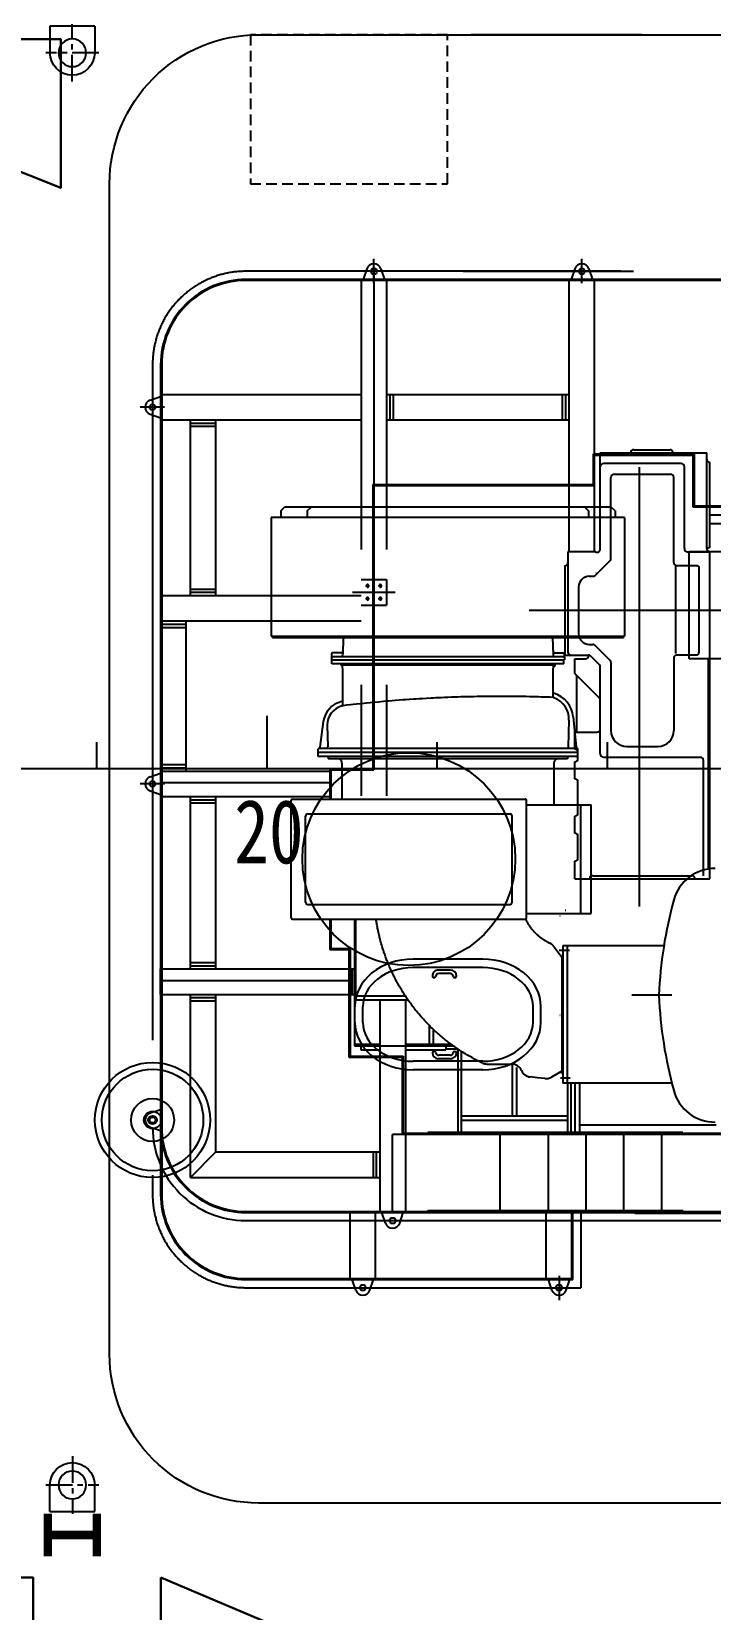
# Model space of a CAD drawing. Header units: millimetres. Extents: x -1838618 to -1600818, y -1770412 to -1553248.
# Drawn here: x -1812552 to -1809362, y -1689496 to -1682081 of the extents above; entities that cross this region are included whole.
import ezdxf

# ---------------------------------------------------------------- set-up
doc = ezdxf.new("R2010")
doc.units = ezdxf.units.MM
doc.header["$LTSCALE"] = 100
for name, pattern in [('ACAD_ISO04W100', [30, 24, -3, 0, -3]), ('CENTER', [2, 1.25, -0.25, 0.25, -0.25]), ('DASHED', [0.75, 0.5, -0.25])]:
    doc.linetypes.add(name, pattern=pattern)
for name, color, linetype in [('412equipment', 6, 'Continuous'), ('416grating', 9, 'Continuous'), ('422duct', 140, 'Continuous'), ('TV', 7, 'Continuous')]:
    doc.layers.add(name, color=color, linetype=linetype)
doc.layers.add('Vent', color=181, linetype='Continuous', lineweight=30)
doc.styles.add('ROMANT', font='', dxfattribs={"width": 0.8})
doc.styles.get('ROMANT').set_extended_font_data('SimSun')

# ---------------------------------------------------------------- blocks, each defined once
blk = doc.blocks.new('67')
at = {"color": 4}
for p, q in [((14600, 0), (14600, 250)), ((13800, 0), (13800, 125)), ((15400, 0), (15400, 125)), ((16200, 0), (16200, 125))]:
    blk.add_line(p, q, dxfattribs=at)
at = {"color": 4, "ltscale": 100}
blk.add_line((26786.6, 0), (-4089.1, 0), dxfattribs=at)
at = {"color": 4, "style": 'ROMANT', "width": 0.8}
blk.add_text('20', height=300, dxfattribs=at).set_placement((14445.5, -444))
blk = doc.blocks.new('ME-2')
at = {"color": 7, "linetype": 'CENTER', "ltscale": 25.4}
for p, q in [((-26754.9, 97810.7), (-26754.9, 97925.6)), ((-25777.9, 97810.7), (-25777.9, 97925.6)), ((-27738.9, 97228.2), (-27853.8, 97228.2)), ((-25109.1, 96273.2), (-26024.8, 96273.2)), ((-27738.9, 95458.2), (-27853.8, 95458.2))]:
    blk.add_line(p, q, dxfattribs=at)
at = {"color": 7, "linetype": 'Continuous', "ltscale": 25.4}
for p, q in [((-26788, 97878.1), (-26804.9, 97828.7)), ((-26721.8, 97878.1), (-26704.9, 97828.7)), ((-25811.1, 97878.1), (-25827.9, 97828.7)), ((-25744.8, 97878.1), (-25727.9, 97828.7)), ((-27806.3, 97261.4), (-27757, 97278.2)), ((-27806.3, 97195.1), (-27757, 97178.2)), ((-25690.9, 96561.5), (-25690.9, 97013.2)), ((-25690.9, 97013.2), (-25190.9, 97013.2)), ((-25533.4, 97028.2), (-25363.4, 97028.2)), ((-25190.9, 96563.2), (-25190.9, 97013.2)), ((-25310.9, 96963.2), (-25675.9, 96963.2)), ((-25295.9, 96563.2), (-25295.9, 96948.2)), ((-25175.9, 96568.2), (-25175.9, 96968.2)), ((-25640.9, 96518.7), (-25640.9, 96898.2)), ((-25625.9, 96913.2), (-25360.9, 96913.2)), ((-25345.9, 96498.2), (-25345.9, 96898.2)), ((-25576.9, 96710.2), (-27236.9, 96710.2)), ((-27236.9, 96710.2), (-27236.9, 96151.2)), ((-27192.9, 96740.2), (-27172.9, 96760.2)), ((-27192.9, 96740.2), (-27192.9, 96710.2)), ((-27172.9, 96760.2), (-25640.9, 96760.2)), ((-27067.9, 96740.2), (-27047.9, 96760.2)), ((-27067.9, 96740.2), (-27067.9, 96710.2)), ((-25745.9, 96740.2), (-25765.9, 96760.2)), ((-25745.9, 96740.2), (-25745.9, 96710.2)), ((-25620.9, 96740.2), (-25640.9, 96760.2)), ((-25620.9, 96740.2), (-25620.9, 96710.2)), ((-25576.9, 96710.2), (-25576.9, 96151.2)), ((-25842.9, 96548.2), (-25842.9, 96078.2)), ((-25712.9, 96548.2), (-25842.9, 96548.2)), ((-25280.9, 96548.2), (-25175.9, 96548.2)), ((-25175.9, 95011.2), (-25175.9, 96548.2)), ((-25857.9, 96483.2), (-25857.9, 96063.2)), ((-25645.3, 96508.1), (-25715.8, 96437.6)), ((-25335.9, 96070.2), (-25335.9, 96483.2)), ((-25240.9, 96483.2), (-25330.9, 96483.2)), ((-25742.9, 96433.2), (-25726.4, 96433.2)), ((-25225.9, 96083.2), (-25225.9, 96468.2)), ((-25792.9, 96383.2), (-25792.9, 96163.2)), ((-27236.9, 96151.2), (-25576.9, 96151.2)), ((-27231.9, 96151.2), (-27231.9, 96146.2)), ((-27231.9, 96146.2), (-25581.9, 96146.2)), ((-26898.9, 96146.2), (-26901, 96065)), ((-25915, 96146.2), (-25912.8, 96065)), ((-25742.9, 96113.2), (-25726.4, 96113.2)), ((-25581.9, 96151.2), (-25581.9, 96146.2)), ((-26953.7, 96069.3), (-26954.4, 96041.2)), ((-26954.4, 96041.2), (-25859.4, 96041.2)), ((-26951.9, 96021.2), (-26951.9, 96041.2)), ((-25863.7, 96055.2), (-26950.2, 96055.2)), ((-26910.6, 96073.2), (-26949.7, 96073.2)), ((-25903.3, 96073.2), (-25864.2, 96073.2)), ((-25861.9, 96021.2), (-25861.9, 96041.2)), ((-25860.2, 96069.3), (-25859.4, 96041.2)), ((-25857.9, 96063.2), (-25747.2, 96063.2)), ((-25810.9, 95976.2), (-25810.9, 96045.2)), ((-25810.9, 96045.2), (-25759.2, 96045.2)), ((-25745.9, 96060.2), (-25745.9, 96063.2)), ((-25695.3, 96017.6), (-25736.5, 96058.8)), ((-25640.9, 96027.7), (-25640.9, 95708.2)), ((-25345.9, 96048.2), (-25345.9, 95708.2)), ((-25235.9, 96063.2), (-25330.9, 96063.2)), ((-25861.9, 96021.2), (-26951.9, 96021.2)), ((-26909.4, 96016.2), (-26909.4, 96021.2)), ((-26909.4, 96016.2), (-26908.3, 96016.2)), ((-25904.4, 96016.2), (-26908.3, 96016.2)), ((-26901, 95991.4), (-26902.3, 96010.6)), ((-26900.9, 95829.6), (-26900.9, 95991)), ((-25912.9, 95991.4), (-25911.6, 96010.6)), ((-25912.9, 95868.3), (-25912.9, 95991)), ((-25904.4, 96016.2), (-25904.4, 96021.2)), ((-25695.3, 95860.6), (-25810.9, 95976.2)), ((-25800.9, 95701.2), (-25800.9, 95960)), ((-25690.9, 95598.2), (-25690.9, 96007)), ((-26992.9, 95750.2), (-27009.2, 95630.7)), ((-26973.9, 95733.5), (-26972.1, 95632.3)), ((-25838.2, 95757.1), (-25841.8, 95632.4)), ((-25818.8, 95772.9), (-25804.8, 95630.9)), ((-25810.9, 95701.2), (-25705.9, 95701.2)), ((-25810.9, 95621.2), (-25810.9, 95701.2)), ((-27016.9, 95586.2), (-27016.9, 95620.2)), ((-27016.9, 95606.2), (-25796.9, 95606.2)), ((-25796.9, 95586.2), (-27016.9, 95586.2)), ((-27010.9, 95626.2), (-25802.9, 95626.2)), ((-27009.2, 95630.7), (-27009.8, 95626.2)), ((-26969.4, 95586.2), (-26969.4, 95576.2)), ((-25844.4, 95586.2), (-25844.4, 95576.2)), ((-25804.8, 95630.9), (-25804.3, 95626.2)), ((-25796.9, 95586.2), (-25796.9, 95620.2)), ((-25795.9, 95576.2), (-25795.9, 95606.2)), ((-25675.9, 95583.2), (-25220.9, 95583.2)), ((-25565.9, 95633.2), (-25420.9, 95633.2)), ((-27806.3, 95491.4), (-27757, 95508.2)), ((-25844.4, 95576.2), (-26969.4, 95576.2)), ((-26904.9, 95555.8), (-26904.9, 95386.7)), ((-25908.9, 95555.8), (-25908.9, 95359.7)), ((-25893, 95576.6), (-25898.9, 95573.1)), ((-25810.9, 95481.2), (-25810.9, 95561.2)), ((-25205.9, 95026.2), (-25205.9, 95568.2)), ((-25795.9, 95321.2), (-25795.9, 95466.2)), ((-27806.3, 95425.1), (-27757, 95408.2)), ((-27143.7, 94827.7), (-27143.7, 95380.7)), ((-27137.7, 95386.7), (-26043.7, 95386.7)), ((-26037.7, 94827.7), (-26037.7, 95380.7)), ((-26037.7, 95359.7), (-25734.4, 95359.7)), ((-25782.1, 94848.7), (-25782.1, 95359.7)), ((-25734.4, 94848.7), (-25734.4, 95359.7)), ((-27076.1, 94901.7), (-27076.1, 95306.7)), ((-27066.1, 95316.7), (-26115.3, 95316.7)), ((-26105.3, 94901.7), (-26105.3, 95306.7)), ((-25810.9, 95226.2), (-25810.9, 95306.2)), ((-25795.9, 95110.2), (-25795.9, 95211.2)), ((-25810.9, 95011.2), (-25810.9, 95095.2)), ((-25810.9, 95011.2), (-25175.9, 95011.2)), ((-25725.9, 95026.2), (-25260.9, 95026.2)), ((-27066.1, 94891.7), (-26115.3, 94891.7)), ((-26037.7, 94848.7), (-25734.4, 94848.7)), ((-27137.7, 94821.7), (-26043.7, 94821.7)), ((-25914.4, 94699.7), (-25871.9, 94644.2)), ((-25392.9, 94696.7), (-25866.9, 94696.7)), ((-25866.9, 94696.7), (-25866.9, 94051.7)), ((-25846.9, 94696.7), (-25846.9, 94051.7)), ((-26243.1, 94634.2), (-26570.8, 94634.2)), ((-25836.1, 94674.2), (-25883.6, 94674.2)), ((-25871.9, 94651.7), (-25871.9, 94107.8)), ((-25866.9, 94651.7), (-25871.9, 94651.7)), ((-26243.1, 94594.2), (-26570.8, 94594.2)), ((-26394.5, 94582.2), (-26452.3, 94582.2)), ((-26394.5, 94566.2), (-26450.3, 94566.2)), ((-26843.8, 94336.7), (-26843.8, 94411.7)), ((-26806.7, 94336.7), (-26806.7, 94411.7)), ((-26007.2, 94336.7), (-26007.2, 94411.7)), ((-25970.1, 94336.7), (-25970.1, 94411.7)), ((-26394.5, 94182.2), (-26450.3, 94182.2)), ((-26243.1, 94154.2), (-26570.8, 94154.2)), ((-26243.1, 94114.2), (-26570.8, 94114.2)), ((-26394.5, 94166.2), (-26452.3, 94166.2)), ((-26222.9, 94141.3), (-26107.8, 94141.3)), ((-25871.9, 94107.8), (-25920.8, 94079.6)), ((-25871.9, 94099.5), (-25871.9, 94096.7)), ((-25832.3, 94074.2), (-25878.5, 94074.2)), ((-25866.9, 94096.7), (-25871.9, 94096.7)), ((-25355.9, 94051.7), (-25866.9, 94051.7)), ((-27806.3, 93911.3), (-27756.9, 93928.2)), ((-27806.3, 93845.1), (-27756.9, 93828.2))]:
    blk.add_line(p, q, dxfattribs=at)
at = {"color": 211, "linetype": 'Continuous', "ltscale": 25.4}
blk.add_line((-25645.3, 96038.3), (-25715.8, 96108.8), dxfattribs=at)
at = {"color": 7, "linetype": 'Continuous', "ltscale": 25.4}
for points in [[(-25912.9, 95864.1), (-25928.4, 95864.7), (-25942.8, 95865.2), (-25956.4, 95865.6), (-25969.1, 95866), (-25981, 95866.4), (-26003.4, 95867), (-26023, 95867.4), (-26040.1, 95867.8), (-26055.1, 95868.1), (-26068.2, 95868.3), (-26079.6, 95868.4), (-26099.7, 95868.6), (-26114.8, 95868.8), (-26126, 95868.8), (-26143, 95868.9), (-26159.9, 95868.9), (-26175.4, 95868.9), (-26189.8, 95868.8), (-26203.4, 95868.8), (-26216.1, 95868.7), (-26228.1, 95868.5), (-26250.4, 95868.3), (-26270, 95867.9), (-26287.1, 95867.6), (-26302.1, 95867.3), (-26315.2, 95867), (-26326.7, 95866.7), (-26346.7, 95866.1), (-26361.8, 95865.7), (-26373.1, 95865.3), (-26390, 95864.7), (-26406.9, 95864), (-26422.4, 95863.4), (-26436.9, 95862.8), (-26450.5, 95862.2), (-26463.3, 95861.5), (-26475.2, 95861), (-26486.5, 95860.4), (-26507.5, 95859.2), (-26525.8, 95858.2), (-26541.9, 95857.2), (-26556, 95856.4), (-26568.3, 95855.6), (-26589.8, 95854.1), (-26605.9, 95853), (-26618.1, 95852.1), (-26636.2, 95850.7), (-26654.4, 95849.3), (-26669.8, 95848.1), (-26684.3, 95846.9), (-26697.8, 95845.7), (-26710.5, 95844.6), (-26722.5, 95843.6), (-26733.6, 95842.5), (-26754.6, 95840.6), (-26772.9, 95838.8), (-26788.9, 95837.2), (-26802.9, 95835.8), (-26815.2, 95834.5), (-26836.6, 95832.2), (-26852.7, 95830.4), (-26864.8, 95829.1), (-26882.9, 95827), (-26900.9, 95824.9)], [(-26244.1, 94146), (-26249.6, 94148.6), (-26253.7, 94150.6), (-26259.8, 94153.6), (-26265.9, 94156.6), (-26271.3, 94159.4), (-26275.4, 94161.4), (-26281.4, 94164.6), (-26287.5, 94167.8), (-26293.9, 94171.3), (-26299.8, 94174.6), (-26305.4, 94177.8), (-26310.6, 94180.7), (-26315.4, 94183.6), (-26320, 94186.3), (-26324.2, 94188.8), (-26328.1, 94191.2), (-26331.8, 94193.5), (-26338.7, 94197.7), (-26344.7, 94201.6), (-26349.9, 94204.9), (-26354.5, 94207.9), (-26358.4, 94210.5), (-26365.3, 94215.2), (-26370.5, 94218.7), (-26374.3, 94221.4), (-26380.1, 94225.5), (-26385.8, 94229.6), (-26391.6, 94233.8), (-26397.1, 94237.9), (-26402.1, 94241.7), (-26406.9, 94245.4), (-26411.3, 94248.8), (-26415.4, 94252.1), (-26419.3, 94255.1), (-26422.9, 94258), (-26426.2, 94260.7), (-26432.5, 94265.9), (-26437.9, 94270.5), (-26442.7, 94274.5), (-26446.8, 94278.1), (-26450.4, 94281.2), (-26456.6, 94286.7), (-26461.3, 94290.9), (-26464.7, 94294.1), (-26469.9, 94298.9), (-26475, 94303.7), (-26480.3, 94308.8), (-26485.3, 94313.6), (-26489.9, 94318.1), (-26494.1, 94322.3), (-26498.1, 94326.3), (-26501.8, 94330.1), (-26505.2, 94333.7), (-26508.4, 94337.1), (-26511.4, 94340.2), (-26517, 94346.2), (-26521.8, 94351.5), (-26526, 94356.1), (-26529.7, 94360.2), (-26532.8, 94363.8), (-26538.3, 94370.1), (-26542.4, 94374.9), (-26545.4, 94378.5), (-26550, 94384), (-26554.4, 94389.4), (-26559, 94395.1), (-26563.3, 94400.5), (-26567.2, 94405.5), (-26570.9, 94410.3), (-26574.3, 94414.8), (-26577.4, 94419), (-26580.4, 94423), (-26583.1, 94426.7), (-26585.7, 94430.3), (-26590.4, 94436.9), (-26594.5, 94442.8), (-26598.1, 94447.9), (-26601.2, 94452.5), (-26603.9, 94456.4), (-26608.5, 94463.4), (-26611.9, 94468.7), (-26614.5, 94472.7), (-26618.3, 94478.7), (-26622, 94484.7), (-26625.9, 94491), (-26629.4, 94497), (-26632.7, 94502.5), (-26635.8, 94507.8), (-26638.6, 94512.7), (-26641.2, 94517.4), (-26643.6, 94521.8), (-26645.9, 94525.9), (-26648, 94529.7), (-26651.9, 94537), (-26655.2, 94543.4), (-26658.1, 94549), (-26660.5, 94553.9), (-26662.7, 94558.3), (-26664.5, 94562), (-26667.8, 94568.7), (-26670.1, 94573.7), (-26673.6, 94581.2), (-26677.1, 94588.8), (-26680, 94595.5), (-26682.8, 94601.9), (-26685.3, 94607.8), (-26687.6, 94613.4), (-26689.7, 94618.7), (-26691.7, 94623.6), (-26693.6, 94628.3), (-26695.2, 94632.6), (-26696.8, 94636.7), (-26699.7, 94644.5), (-26702.1, 94651.2), (-26704.2, 94657.2), (-26706.1, 94662.4), (-26707.6, 94667), (-26708.9, 94671), (-26711.2, 94678), (-26712.9, 94683.3), (-26715.4, 94691.3), (-26717.8, 94699.3), (-26720, 94706.9), (-26721.8, 94713.5), (-26723.4, 94719.3), (-26724.8, 94724.4), (-26725.9, 94728.8), (-26727.9, 94736.6), (-26729.3, 94742.5), (-26730.4, 94746.9), (-26731.9, 94753.5), (-26733.4, 94760.1), (-26735, 94767.8), (-26736.4, 94774.5), (-26737.6, 94780.4), (-26738.5, 94785.5), (-26739.4, 94790.1), (-26740.8, 94798), (-26741.8, 94803.9), (-26742.5, 94808.4), (-26743.6, 94815), (-26744.6, 94821.7)], [(-25922.3, 94705.8), (-25924.8, 94707), (-25927, 94708), (-25930.8, 94709.8), (-25933.7, 94711.2), (-25935.8, 94712.3), (-25938.9, 94713.9), (-25942.1, 94715.7), (-25944.5, 94717), (-25946.6, 94718.2), (-25950.2, 94720.4), (-25952.9, 94722.1), (-25954.9, 94723.3), (-25957.9, 94725.3), (-25960.9, 94727.3), (-25964, 94729.5), (-25966.8, 94731.4), (-25969.1, 94733.2), (-25971.2, 94734.7), (-25972.9, 94736.1), (-25976, 94738.6), (-25978.3, 94740.4), (-25980, 94741.8), (-25982.5, 94744), (-25984.9, 94746.2), (-25987.8, 94748.8), (-25990.2, 94751.1), (-25992.3, 94753.1), (-25994.1, 94754.9), (-25995.7, 94756.5), (-25998.4, 94759.3), (-26000.4, 94761.5), (-26001.9, 94763.1), (-26004.1, 94765.6), (-26006.3, 94768.1), (-26008.7, 94770.9), (-26010.8, 94773.4), (-26012.5, 94775.7), (-26014.1, 94777.6), (-26015.4, 94779.4), (-26017.6, 94782.4), (-26019.3, 94784.7), (-26020.5, 94786.5), (-26022.3, 94789.1), (-26024.1, 94791.8), (-26026.1, 94794.9), (-26027.8, 94797.7), (-26029.3, 94800.1), (-26030.5, 94802.2), (-26031.6, 94804.1), (-26033.4, 94807.5), (-26034.7, 94810), (-26035.7, 94811.9), (-26037.1, 94814.8), (-26038.5, 94817.7), (-26039.5, 94819.7), (-26040.4, 94821.7)], [(-25950.9, 94073.1), (-25985.8, 94076.7), (-26020.7, 94080.4)]]:
    blk.add_lwpolyline(points, dxfattribs=at)
for centre, radius in [((-26754.9, 97866.7), 14), ((-25777.9, 97866.7), 14), ((-27795, 97228.2), 14), ((-27795, 95458.2), 14), ((-27794.9, 93878.2), 270.6), ((-27794.9, 93878.2), 238.3), ((-27794.9, 93878.2), 101), ((-27794.9, 93878.2), 40.4), ((-27794.9, 93878.2), 20.2), ((-27794.9, 93878.2), 14)]:
    blk.add_circle(centre, radius, dxfattribs=at)
for centre, radius, start, end in [((-26754.9, 97866.7), 35, 18.89538, 161.10535), ((-25777.9, 97866.7), 35, 18.89538, 161.10535), ((-27795, 97228.2), 35, 108.89538, 251.10535), ((-25533.4, 97013.2), 15, 90.00004, 179.99999), ((-25363.4, 97013.2), 15, 359.99997, 90.00002), ((-25675.9, 96948.2), 15, 89.99997, 180.00004), ((-25310.9, 96948.2), 15, 0.00002, 89.99997), ((-25175.9, 96983.2), 15, 180.00004, 270.00003), ((-25625.9, 96898.2), 15, 90.00004, 179.99999), ((-25360.9, 96898.2), 15, 359.99997, 89.99997), ((-25705.9, 96561.5), 15, 242.17345, 0.00001), ((-25280.9, 96563.2), 15, 180.00004, 270.00003), ((-25175.9, 96563.2), 15, 180.00004, 270.00003), ((-25175.9, 96553.2), 15, 90.00004, 160.52449), ((-25857.9, 96498.2), 15, 270.00004, 359.99997), ((-25655.9, 96518.7), 15, 315, 0.00002), ((-25330.9, 96498.2), 15, 180.00004, 270.00003), ((-25240.9, 96468.2), 15, 359.99997, 90.00002), ((-25742.9, 96383.2), 50, 90.00004, 179.99999), ((-25726.4, 96448.2), 15, 269.9991, 314.99939), ((-25742.9, 96163.2), 50, 180.00004, 270.00003), ((-25726.4, 96098.2), 15, 45.00066, 90.0009), ((-26950.2, 96051.2), 4, 89.99904, 178.49997), ((-26949.7, 96069.2), 4, 89.99975, 178.49997), ((-26911, 96065.2), 10, 270.00004, 358.5), ((-26910.6, 96083.2), 10, 269.99997, 358.50004), ((-25903.3, 96083.2), 10, 181.5, 270.00002), ((-25902.8, 96065.2), 10, 181.5, 269.99997), ((-25864.2, 96069.2), 4, 1.49998, 90.00024), ((-25863.7, 96051.2), 4, 1.49998, 90.00095), ((-25827.9, 96078.2), 15, 180.00004, 270.00003), ((-25760.9, 96060.2), 15, 270.00004, 359.99997), ((-25747.2, 96048.2), 15, 45.00159, 90.00221), ((-25655.9, 96027.7), 15, 359.99997, 45), ((-25330.9, 96048.2), 15, 90.00002, 179.99999), ((-25250.9, 96083.2), 25, 306.86989, 359.99997), ((-26908.3, 96010.2), 6, 4, 89.99991), ((-25910.8, 96017), 7, 263.42982, 24.23106), ((-25905.6, 96010.2), 6, 90.00009, 176.00001), ((-25815.9, 95960), 15, 0.00008, 45.00006), ((-25705.9, 96007), 15, 0.00008, 45.00006), ((-25906.9, 95889.5), 6, 179.99928, 252.5249), ((-25947.6, 95760.2), 129.5, 5.6287, 72.52512), ((-26882.2, 95735.1), 111.7, 102.12783, 172.25286), ((-26882.2, 95735.1), 91.7, 104.66112, 181.01703), ((-26906.9, 95850.2), 6, 282.12794, 0.00051), ((-26906.9, 95829.6), 6, 284.66128, 0.00073), ((-25906.9, 95868.3), 6, 179.999, 249.37252), ((-25947.6, 95760.2), 109.5, 358.34487, 69.37285), ((-25705.9, 95850), 15, 0.00008, 45.00006), ((-25705.9, 95716.2), 15, 270.00004, 359.99997), ((-25565.9, 95708.2), 75, 180.00004, 270.00003), ((-25420.9, 95708.2), 75, 270.00004, 359.99997), ((-27010.9, 95620.2), 6, 89.99997, 179.99999), ((-26978.1, 95632.2), 6, 269.99997, 0.8799), ((-25835.8, 95632.2), 6, 178.48652, 270.00002), ((-25810.9, 95606.2), 15, 359.99997, 90.00002), ((-25802.9, 95620.2), 6, 359.99997, 90.00002), ((-25675.9, 95598.2), 15, 180.00004, 270.00003), ((-25220.9, 95568.2), 15, 359.99997, 90.00002), ((-26924.9, 95555.8), 20, 0.00002, 60.00003), ((-25888.9, 95555.8), 20, 119.99998, 179.99999), ((-25810.9, 95576.2), 15, 270.00004, 359.99997), ((-27795, 95458.2), 35, 108.89538, 251.10535), ((-25810.9, 95466.2), 15, 359.99997, 90.00002), ((-27137.7, 95380.7), 6, 90.00002, 179.99999), ((-26043.7, 95380.7), 6, 359.99997, 90.00002), ((-27066.1, 95306.7), 10, 90.00002, 179.99999), ((-26115.3, 95306.7), 10, 359.99997, 90.00002), ((-25810.9, 95321.2), 15, 270.00004, 359.99997), ((-25810.9, 95211.2), 15, 359.99997, 90.00002), ((-25810.9, 95110.2), 15, 270.00003, 0.00001), ((-25725.9, 95011.2), 15, 90.00002, 179.99999), ((-25260.9, 95011.2), 15, 359.99997, 90.00002), ((-27066.1, 94901.7), 10, 180.00004, 270.00002), ((-26115.3, 94901.7), 10, 270.00002, 0.00001), ((-27137.7, 94827.7), 6, 180.00004, 270.00002), ((-26043.7, 94827.7), 6, 270.00002, 0.00001), ((-25930.3, 94687.5), 20, 37.44709, 66.30214), ((-26452.3, 94554.2), 28, 89.99997, 179.99999), ((-26450.3, 94552.2), 14, 89.99997, 171.78655), ((-26394.5, 94554.2), 28, 0.00013, 90.00002), ((-26394.5, 94554.2), 12, 0.00013, 90.00002), ((-26452.3, 94194.2), 28, 179.99999, 269.99997), ((-26450.3, 94196.2), 14, 188.21342, 270.00002), ((-26394.5, 94194.2), 12, 269.99997, 359.99984), ((-26394.5, 94194.2), 28, 269.99997, 359.99984), ((-26222.9, 94191.3), 50, 244.86252, 269.99997), ((-26107.8, 94091.3), 50, 22.83083, 90), ((-26015.6, 94130.1), 50, 202.8308, 264.09923), ((-25877.9, 94099.5), 6, 0.00029, 73.83575), ((-25945.8, 94122.9), 50, 264.09923, 299.99996), ((-27794.9, 93878.2), 35, 108.89501, 251.10498)]:
    blk.add_arc(centre, radius, start, end, dxfattribs=at)
at = {"color": 7, "linetype": 'Continuous'}
for centre, major_axis, ratio, start_param, end_param in [((-26570.8, 94411.7), (-273, 0), 0.815138, 4.712389, 6.283185), ((-26243.1, 94411.7), (273, 0), 0.815138, 6.283185, 7.853982), ((-26570.8, 94411.7), (-235.9, 0), 0.773633, 4.712389, 6.283185), ((-26472.3, 94554.2), (-8, 0), 0.828898, 0, 3.141593), ((-26374.5, 94554.2), (-8, 0), 0.828897, 0, 3.141593), ((-26243.1, 94411.7), (235.9, 0), 0.773633, 0, 1.570796), ((-26570.8, 94336.7), (-273, 0), 0.815138, 6.283185, 7.853982), ((-26570.8, 94336.7), (-235.9, 0), 0.773633, 0, 1.570796), ((-26243.1, 94336.7), (273, 0), 0.815138, 4.712389, 6.283185), ((-26243.1, 94336.7), (235.9, 0), 0.773633, 4.712389, 6.283185), ((-26472.3, 94194.2), (-8, 0), 0.828898, 3.141593, 6.283185), ((-26374.5, 94194.2), (-8, 0), 0.828897, 3.141593, 6.283185)]:
    blk.add_ellipse(centre, major_axis=major_axis, ratio=ratio, start_param=start_param, end_param=end_param, dxfattribs=at)
at = {"layer": 'TV', "color": 7, "linetype": 'CENTER', "ltscale": 25.4}
for p, q in [((-20514.9, 97866.7), (-27356.9, 97866.7)), ((-27794.9, 97428.7), (-27794.9, 93528.2)), ((-25506.4, 94881.6), (-25506.4, 96945.4)), ((-20274.8, 94464.2), (-25543.6, 94464.2)), ((-25781.9, 93443.2), (-25781.9, 93090.2)), ((-27356.9, 93405.2), (-19792.9, 93405.2)), ((-25884.9, 93146.3), (-25884.9, 93031.4)), ((-27356.9, 93090.2), (-25781.9, 93090.2))]:
    blk.add_line(p, q, dxfattribs=at)
at = {"layer": 'TV', "color": 7, "linetype": 'Continuous', "ltscale": 25.4}
for p, q in [((-20530.9, 97828.2), (-27356.9, 97828.2)), ((-20532.9, 97823.2), (-27356.9, 97823.2)), ((-26754.9, 97873.5), (-26754.9, 95523.7)), ((-27756.9, 97428.2), (-27756.9, 93528.2)), ((-27751.9, 97428.2), (-27751.9, 93528.2)), ((-25722.9, 97008.2), (-25248.9, 97008.2)), ((-25722.9, 96865.2), (-25722.9, 97008.2)), ((-25717.9, 97003.2), (-25253.9, 97003.2)), ((-25717.9, 96860.2), (-25717.9, 97003.2)), ((-25253.9, 96758.2), (-25253.9, 97003.2)), ((-25248.9, 96763.2), (-25248.9, 97008.2)), ((-26759.9, 96865.2), (-26759.9, 95528.7)), ((-26759.9, 96865.2), (-25722.9, 96865.2)), ((-26754.9, 96860.2), (-25717.9, 96860.2)), ((-20452.9, 96758.2), (-25253.9, 96758.2)), ((-20447.9, 96763.2), (-25248.9, 96763.2)), ((-24953.6, 96720.2), (-25176.7, 96720.2)), ((-24953.8, 96680.2), (-25177.1, 96680.2)), ((-25273.9, 96045.2), (-25273.9, 96548.2)), ((-20497.9, 96548.2), (-25273.9, 96548.2)), ((-20497.9, 96045.2), (-25273.9, 96045.2)), ((-25181.9, 95060.2), (-25181.9, 96045.2)), ((-26961.9, 95528.7), (-26961.9, 95386.2)), ((-26961.9, 95528.7), (-26759.9, 95528.7)), ((-26956.9, 95523.7), (-26956.9, 95387.3)), ((-26956.9, 95523.7), (-26754.9, 95523.7)), ((-26961.9, 95463.2), (-27756.9, 95463.2)), ((-25729.1, 95011.2), (-25283.4, 95011.2)), ((-26961.9, 94819.6), (-26961.9, 94679.7)), ((-26956.9, 94823), (-26956.9, 94684.7)), ((-26845.9, 94821.7), (-26845.9, 94458.4)), ((-26961.9, 94679.7), (-26871.9, 94679.7)), ((-26956.9, 94684.7), (-26866.9, 94684.7)), ((-26871.9, 94679.7), (-26871.9, 94173.2)), ((-26866.9, 94684.7), (-26866.9, 94178.2)), ((-27756.9, 94533.2), (-26871.9, 94533.2)), ((-26845.9, 94461.4), (-26608.2, 94461.4)), ((-26845.9, 94458.4), (-26845.9, 94227.2)), ((-26845.9, 94442.4), (-26594.5, 94442.4)), ((-26726.9, 94442.4), (-26726.9, 94178.2)), ((-26606.9, 94442.4), (-26606.9, 93815.2)), ((-26495.9, 94323.9), (-26495.9, 94235.2)), ((-26475.9, 94303.2), (-26475.9, 94235.2)), ((-26871.9, 94173.2), (-26621.9, 94173.2)), ((-26866.9, 94178.2), (-26616.9, 94178.2)), ((-26845.9, 94235.2), (-26726.9, 94235.2)), ((-26845.9, 94227.2), (-26726.9, 94227.2)), ((-26816.9, 94227.2), (-26816.9, 94207.2)), ((-26816.9, 94207.2), (-26726.9, 94207.2)), ((-26621.9, 94173.2), (-26621.9, 93810.2)), ((-26616.9, 94178.2), (-26616.9, 93815.2)), ((-26606.9, 94235.2), (-26391.3, 94235.2)), ((-26606.9, 94227.2), (-26382.5, 94227.2)), ((-26606.9, 94207.2), (-26416.9, 94207.2)), ((-26416.9, 94227.2), (-26416.9, 94207.2)), ((-26416.9, 94213.2), (-26359.9, 94213.2)), ((-26359.9, 94211.4), (-26359.9, 93820.2)), ((-26344.9, 94201.8), (-26344.9, 93820.2)), ((-26105.4, 94141.9), (-26105.4, 93897.2)), ((-26085.4, 94125.3), (-26085.4, 93897.2)), ((-25845.9, 94048.8), (-25845.9, 93820.2)), ((-25829.9, 94052.6), (-25829.9, 93820.2)), ((-25810.9, 94050.4), (-25810.9, 93820.2)), ((-25788.9, 94051.4), (-25788.9, 93820.2)), ((-26344.9, 93897.2), (-25845.9, 93897.2)), ((-26344.9, 93877.2), (-25845.9, 93877.2)), ((-26666.9, 93443.2), (-26666.9, 93810.2)), ((-24846.9, 93810.2), (-26666.9, 93810.2)), ((-26500.9, 93815.2), (-26621.9, 93815.2)), ((-25303.9, 93820.2), (-26500.9, 93820.2)), ((-26500.9, 93810.2), (-26500.9, 93820.2)), ((-26351.4, 93810.2), (-26351.4, 93820.2)), ((-26161.9, 93453.2), (-26161.9, 93810.2)), ((-25934.9, 93453.2), (-25934.9, 93810.2)), ((-25145.9, 93853.2), (-25788.9, 93853.2)), ((-25757.4, 93453.2), (-25757.4, 93810.2)), ((-25579.9, 93453.2), (-25579.9, 93810.2)), ((-25402.4, 93453.2), (-25402.4, 93810.2)), ((-25303.9, 93810.2), (-25303.9, 93820.2)), ((-24841.9, 93815.2), (-25303.9, 93815.2)), ((-27356.9, 93448.2), (-26500.9, 93448.2)), ((-27356.9, 93443.2), (-26666.9, 93443.2)), ((-26700.1, 93393.9), (-26716.9, 93443.2)), ((-26666.9, 93443.2), (-19792.9, 93443.2)), ((-26633.8, 93393.9), (-26616.9, 93443.2)), ((-26500.9, 93453.2), (-25303.9, 93453.2)), ((-26500.9, 93443.2), (-26500.9, 93453.2)), ((-26351.4, 93443.2), (-26351.4, 93453.2)), ((-25824.9, 93133.2), (-25825, 93443.2)), ((-25819.9, 93128.2), (-25820, 93443.2)), ((-25303.9, 93443.2), (-25303.9, 93453.2)), ((-25303.9, 93448.2), (-19792.9, 93448.2)), ((-27356.9, 93133.2), (-25824.9, 93133.2)), ((-27356.9, 93128.2), (-25819.9, 93128.2)), ((-26840.1, 93078.9), (-26856.9, 93128.2)), ((-26773.8, 93078.9), (-26756.9, 93128.2)), ((-25918.1, 93078.9), (-25934.9, 93128.2)), ((-25851.8, 93078.9), (-25834.9, 93128.2))]:
    blk.add_line(p, q, dxfattribs=at)
at = {"layer": 'TV', "color": 7, "linetype": 'DASHED', "ltscale": 25.4}
for p, q in [((-26694.9, 97828.7), (-26814.9, 97828.7)), ((-26814.9, 97828.7), (-26814.9, 95402.2)), ((-26694.9, 97828.7), (-26694.9, 95402.2)), ((-25837.9, 96548.2), (-25837.9, 97828.7)), ((-25717.9, 97828.2), (-25837.9, 97828.2)), ((-25717.9, 96548.2), (-25717.9, 97828.2)), ((-27757, 97288.2), (-26814.9, 97288.2)), ((-26694.9, 97288.2), (-25837.9, 97288.2)), ((-26679.9, 97288.2), (-26679.9, 97168.2)), ((-26664.9, 97288.2), (-26664.9, 97168.2)), ((-25867.9, 97168.2), (-25867.9, 97288.2)), ((-25852.9, 97168.2), (-25852.9, 97288.2)), ((-27757, 97168.2), (-26814.9, 97168.2)), ((-27617, 96343.2), (-27617, 97168.2)), ((-27617, 97153.2), (-27497, 97153.2)), ((-27617, 97138.2), (-27497, 97138.2)), ((-27497, 96343.2), (-27497, 97168.2)), ((-26694.9, 97168.2), (-25837.9, 97168.2)), ((-26814.9, 96418.2), (-26704.9, 96418.2)), ((-26784.9, 96396.2), (-26784.9, 96380.2)), ((-26754.9, 96448.9), (-26754.9, 96264.9)), ((-26724.9, 96396.2), (-26724.9, 96380.2)), ((-26704.9, 96418.2), (-26694.9, 96418.2)), ((-26694.9, 96418.2), (-26694.9, 96298.2)), ((-27757, 96343.2), (-26814.9, 96343.2)), ((-27617, 96373.2), (-27497, 96373.2)), ((-27617, 96358.2), (-27497, 96358.2)), ((-26854.9, 96358.2), (-26654.9, 96358.2)), ((-26792.9, 96388.2), (-26776.9, 96388.2)), ((-26792.9, 96328.2), (-26776.9, 96328.2)), ((-26784.9, 96336.2), (-26784.9, 96320.2)), ((-26732.9, 96388.2), (-26716.9, 96388.2)), ((-26732.9, 96328.2), (-26716.9, 96328.2)), ((-26724.9, 96336.2), (-26724.9, 96320.2)), ((-26814.9, 96298.2), (-26804.9, 96298.2)), ((-26804.9, 96298.2), (-26704.9, 96298.2)), ((-26704.9, 96298.2), (-26694.9, 96298.2)), ((-27757, 96223.2), (-26814.9, 96223.2)), ((-27757, 96208.2), (-27637, 96208.2)), ((-27757, 96193.2), (-27637, 96193.2)), ((-27637, 95518.2), (-27637, 96223.2)), ((-27757, 95548.2), (-27637, 95548.2)), ((-27757, 95533.2), (-27637, 95533.2)), ((-27757, 95518.2), (-26961.9, 95518.2)), ((-27757, 95398.2), (-26961.9, 95398.2)), ((-27617, 94588.2), (-27617, 95398.2)), ((-27617, 95383.2), (-27497, 95383.2)), ((-27617, 95368.2), (-27497, 95368.2)), ((-27497, 94588.2), (-27497, 95398.2)), ((-26840.9, 94820), (-26840.9, 94458.4)), ((-27617, 94618.2), (-27497, 94618.2)), ((-27757, 94588.2), (-26871.9, 94588.2)), ((-27757, 94468.2), (-27757, 94588.2)), ((-27617, 94603.2), (-27497, 94603.2)), ((-26871.9, 94588.2), (-26845.9, 94588.2)), ((-26855.9, 94468.2), (-26855.9, 94588.2)), ((-27757, 94468.2), (-26871.9, 94468.2)), ((-27617, 93608.2), (-27617, 94468.2)), ((-27497, 93728.2), (-27497, 94468.2)), ((-26871.9, 94468.2), (-26845.9, 94468.2)), ((-27617, 94453.2), (-27497, 94453.2)), ((-27617, 94438.2), (-27497, 94438.2)), ((-26726.9, 94227.2), (-26606.9, 94227.2)), ((-26726.9, 94178.2), (-26726.9, 93448.2)), ((-26606.9, 93815.2), (-26606.9, 93448.2)), ((-26501, 93810.2), (-26501, 93820.2)), ((-27617, 93608.2), (-27497, 93728.2)), ((-27497, 93728.2), (-26726.9, 93728.2)), ((-26756.9, 93608.2), (-26756.9, 93728.2)), ((-26741.9, 93608.2), (-26741.9, 93728.2)), ((-27617, 93608.2), (-26726.9, 93608.2)), ((-26866.9, 93128.2), (-26866.9, 93443.2)), ((-26746.9, 93128.2), (-26746.9, 93443.2)), ((-25944.9, 93128.2), (-25944.9, 93443.2))]:
    blk.add_line(p, q, dxfattribs=at)
for centre in [(-26784.9, 96388.2), (-26784.9, 96328.2), (-26724.9, 96388.2), (-26724.9, 96328.2)]:
    blk.add_circle(centre, 5, dxfattribs=at)
at = {"layer": 'TV', "color": 7, "linetype": 'Continuous', "ltscale": 25.4}
for centre in [(-26666.9, 93405.2), (-26806.9, 93090.2), (-25884.9, 93090.2)]:
    blk.add_circle(centre, 14, dxfattribs=at)
at = {"layer": 'TV', "color": 7, "linetype": 'CENTER', "ltscale": 25.4}
for centre, start, end in [((-27356.9, 97428.7), 89.99998, 180.00002), ((-27356.9, 93528.2), 180.00003, 270.00034)]:
    blk.add_arc(centre, 438, start, end, dxfattribs=at)
at = {"layer": 'TV', "color": 7, "linetype": 'Continuous', "ltscale": 25.4}
for centre, radius, start, end in [((-27356.9, 97428.2), 400, 89.99998, 180.00002), ((-27356.9, 97428.2), 395, 89.99998, 180.00002), ((-25674.9, 96413.2), 50, 135.57314, 136.95622), ((-25151.9, 94859.2), 201, 90.00004, 164.67428), ((-25853.1, 94859.2), 4, 89.98343, 134.98831), ((-23415.9, 94383.5), 2001, 164.67428, 177.68732), ((-25881.6, 94839.2), 2, 270.02018, 315.01426), ((-23415.9, 94545), 2001, 182.31268, 195.3255), ((-25881.6, 94367.2), 2, 44.98574, 89.97982), ((-25151.9, 94069.2), 201, 195.3255, 270.00002), ((-27356.9, 93843.3), 438, 179.99997, 270.00006), ((-27356.9, 93843.2), 400, 179.99997, 270.00006), ((-27356.9, 93843.2), 395, 179.99997, 270.00006), ((-27356.9, 93528.2), 400, 180.00003, 270.00034), ((-27356.9, 93528.2), 395, 180.00003, 270.00034), ((-26666.9, 93405.2), 35, 198.8954, 341.10536), ((-26806.9, 93090.2), 35, 198.8954, 341.10536), ((-25884.9, 93090.2), 35, 198.8954, 341.10536)]:
    blk.add_arc(centre, radius, start, end, dxfattribs=at)
at = {"layer": 'TV', "color": 7, "linetype": 'DASHED', "ltscale": 25.4}
for centre in [(-26784.9, 96388.2), (-26784.9, 96328.2), (-26724.9, 96388.2), (-26724.9, 96328.2)]:
    blk.add_arc(centre, 6, 255.00065, 165.00043, dxfattribs=at)
blk = doc.blocks.new('15X200')
at = {"const_width": 40}
for points in [[(-100, 230), (100, 230)], [(0, 230), (0, 0)], [(-100, 0), (100, 0)]]:
    blk.add_lwpolyline(points, dxfattribs=at)
blk = doc.blocks.new('FIREEXT')
at = {"color": 9, "linetype": 'CENTER'}
for p, q in [((-81.4, 260, 590), (-81.4, -10, 590)), ((43.6, 125, 590), (-206.4, 125, 590))]:
    blk.add_line(p, q, dxfattribs=at)
at = {"color": 9}
for p, q in [((-186.4, 0, 590), (-186.4, 125, 590)), ((23.6, 0, 590), (23.6, 125, 590)), ((23.6, 0, 590), (-186.4, 0, 590))]:
    blk.add_line(p, q, dxfattribs=at)
blk.add_circle((-81.4, 125, 590), 65, dxfattribs=at)
blk.add_arc((-81.4, 125, 590), 105, 0, 180, dxfattribs=at)
blk = doc.blocks.new('A$C7F596DC5')
at = {"layer": 'Vent', "color": 2}
mesh = blk.add_polyface(dxfattribs=at)
corners = [(11030.6, 2729.9, 10300), (11030.6, 2729.9, 10010), (11030.6, 3429.9, 10010), (11030.6, 3429.9, 10300), (10730.6, 2849.9, 10300), (10730.6, 2849.9, 10010), (10730.6, 3429.9, 10010), (10730.6, 3429.9, 10300)]
mesh.append_faces([[corners[k] for k in face] for face in [(0, 4, 7, 3), (0, 4, 5, 1), (1, 5, 6, 2), (3, 7, 6, 2)]], dxfattribs={"color": 2})
mesh = blk.add_polyface(dxfattribs=at)
corners = [(10600.6, -3800.1, 10275), (10600.6, -3800.1, 9525), (10600.6, -4600.1, 9525), (10600.6, -4600.1, 10275), (10900.6, -3800.1, 9945), (10900.6, -3800.1, 9525), (10900.6, -4600.1, 9525), (10900.6, -4600.1, 9945)]
mesh.append_faces([[corners[k] for k in face] for face in [(0, 4, 7, 3), (0, 4, 5, 1), (1, 5, 6, 2), (3, 7, 6, 2)]], dxfattribs={"color": 2})
mesh = blk.add_polyface(dxfattribs=at)
corners = [(11500.6, -3800.1, 9945), (11500.6, -3800.1, 9525), (11500.6, -4600.1, 9525), (11500.6, -4600.1, 9945), (12400.6, -4180.1, 9945), (12400.6, -4180.1, 9525), (12400.6, -4600.1, 9525), (12400.6, -4600.1, 9945)]
mesh.append_faces([[corners[k] for k in face] for face in [(0, 4, 7, 3), (0, 4, 5, 1), (1, 5, 6, 2), (3, 7, 6, 2)]], dxfattribs={"color": 2})
blk = doc.blocks.new('UPPER PLATFORM')
at = {"color": 0}
for p, q in [((-10240.11, 3450), (-11040.11, 3450)), ((-11078.48, 2338.51), (-10278.48, 2338.51)), ((-10272.49, -2088.51), (-9472.49, -2088.51))]:
    blk.add_line(p, q, dxfattribs=at)
at = {"ltscale": 30}
for p, q in [((-13030, -3500), (-13030, -3700)), ((-12800, -3700), (-12800, -3500)), ((-13030, -3600), (-12800, -3600))]:
    blk.add_line(p, q, dxfattribs=at)
at = {"lineweight": -3}
blk.add_lwpolyline([(-12740, 2750, -0.4142136), (-12040, 3450), (-4760, 3450, -0.4142136), (-4060, 2750), (-4060, -2750, -0.4142136), (-4760, -3450), (-12040, -3450, -0.4142136), (-12740, -2750)], format="xyb", close=True, dxfattribs=at)
at = {"color": 7, "lineweight": -3}
blk.add_circle((-11333.75, -424), 500, dxfattribs=at)
at = {"layer": '422duct', "linetype": 'DASHED', "lineweight": -3}
blk.add_lwpolyline([(-11152.81, 2750), (-11152.81, 3450), (-12078.48, 3450), (-12078.48, 2750)], close=True, dxfattribs=at)
at = {"rotation": 90}
blk.add_blockref('15X200', (-12800, -3600), dxfattribs=at)
at = {"layer": '412equipment', "xscale": -1, "rotation": 180}
blk.add_blockref('FIREEXT', (-12833.62, 3490), dxfattribs=at)
at = {"layer": '412equipment', "lineweight": -3}
blk.add_blockref('ME-2', (15256.94, -95528.23), dxfattribs=at)
at = {"layer": '412equipment', "xscale": -1}
blk.add_blockref('FIREEXT', (-12996.38, -3490), dxfattribs=at)
at = {"layer": '416grating', "lineweight": -3}
blk.add_blockref('A$C7F596DC5', (-24000, 0), dxfattribs=at)

msp = doc.modelspace()

# ---------------------------------------------------------------- block references
at = {"color": 9, "linetype": 'ACAD_ISO04W100'}
msp.add_blockref('UPPER PLATFORM', (-1799445.3, -1685545.7), dxfattribs=at)
at = {"color": 7}
msp.add_blockref('67', (-1826045.3, -1685545.7), dxfattribs=at)

doc.saveas('drawing.dxf')
